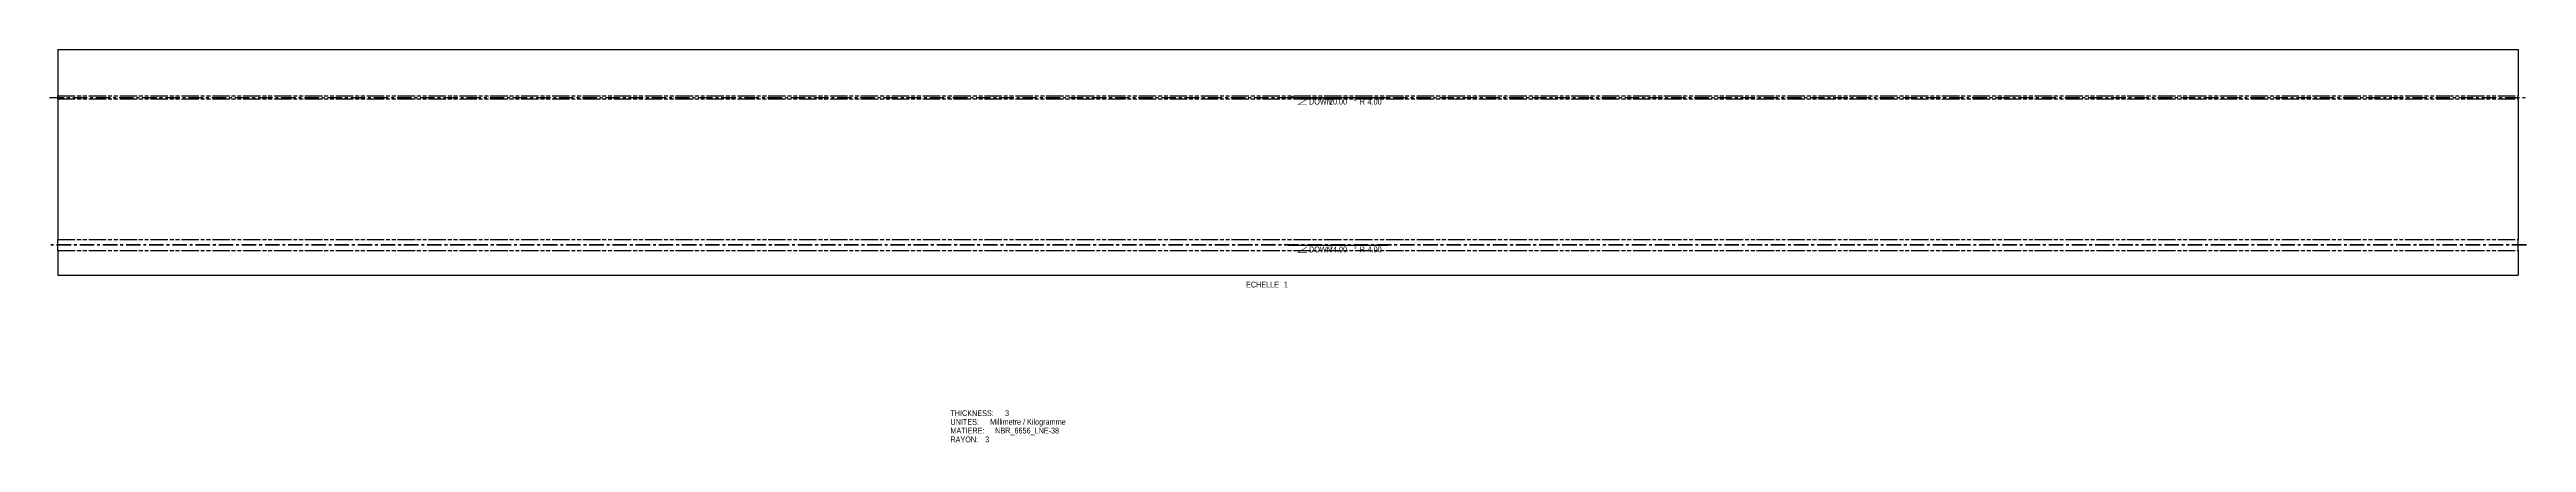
# Model space of a CAD drawing. Header units: millimetres. Extents: x -539 to 943, y -18 to 217.
import ezdxf
from ezdxf.enums import TextEntityAlignment as Align

# ---------------------------------------------------------------- set-up
doc = ezdxf.new("R2010")
doc.units = ezdxf.units.MM
doc.header["$LTSCALE"] = 23.1
doc.linetypes.add('CENTER', pattern=[0.6, 0.375, -0.075, 0.075, -0.075])
doc.linetypes.add('PHANTOM', pattern=[0.8, 0.45, -0.05, 0.1, -0.05, 0.1, -0.05])
doc.layers.get('0').update_dxf_attribs({"linetype": 'CONTINUOUS'})
doc.layers.add('AXES', color=7, linetype='CONTINUOUS')
doc.layers.add('NOTES', color=7, linetype='CONTINUOUS')
doc.styles.get("Standard").update_dxf_attribs({"font": 'txt', "width": 0.85})
doc.styles.add('TEXTSTYLE_2', font='gdt', dxfattribs={"width": 0.85})
doc.dimstyles.get("Standard").update_dxf_attribs({"dimtxt": 3.5, "dimasz": 3.5, "dimexe": 1.5, "dimexo": 1, "dimtad": 1, "dimtxsty": 'STANDARD', "dimblk": '_FILLED', "dimblk1": '_FILLED', "dimblk2": '_FILLED', "dimcen": 0.09, "dimclrt": 5, "dimazin": 2, "dimtol": 1, "dimtp": 0.01, "dimtm": 0.01, "dimtfac": 1, "dimtofl": 0, "dimtmove": 0, "dimatfit": 3, "dimldrblk": '_FILLED', "dimfxl": 1, "dimtolj": 1, "dimarcsym": 0})

# ---------------------------------------------------------------- blocks, each defined once
blk = doc.blocks.new('_FILLED')
at = {"color": 0, "linetype": 'BYBLOCK'}
blk.add_solid([(0, 0), (-1, 0.21), (-1, -0.21)], dxfattribs=at)

msp = doc.modelspace()

# ---------------------------------------------------------------- linework, layer by layer
at = {"color": 3, "linetype": 'CONTINUOUS'}
for p, q in [((-534, 217.4), (-534, 189.7)), ((-534, 217.4), (938, 217.4)), ((938, 217.4), (938, 189.7)), ((-534, 187.9), (-534, 103.8)), ((938, 187.9), (938, 103.8)), ((-534, 97.2), (-534, 82.5)), ((938, 97.2), (938, 82.5)), ((-534, 82.5), (938, 82.5))]:
    msp.add_line(p, q, dxfattribs=at)
at = {"layer": 'AXES', "color": 7, "linetype": 'CENTER'}
for p, q in [((-539, 188.8), (943, 188.8)), ((943, 100.7), (-539, 100.7)), ((943, 100.5), (-539, 100.5))]:
    msp.add_line(p, q, dxfattribs=at)
at = {"layer": 'AXES', "color": 3, "linetype": 'CONTINUOUS'}
for p, q in [((-534, 187.9), (-534, 189.7)), ((938, 187.9), (938, 189.7)), ((-534, 97.2), (-534, 103.8)), ((938, 97.2), (938, 103.8))]:
    msp.add_line(p, q, dxfattribs=at)
at = {"layer": 'AXES', "color": 3, "linetype": 'PHANTOM'}
for p, q in [((-534, 189.7), (938, 189.7)), ((-534, 187.9), (938, 187.9)), ((-534, 103.8), (938, 103.8)), ((-534, 97.2), (938, 97.2))]:
    msp.add_line(p, q, dxfattribs=at)
at = {"layer": 'NOTES', "color": 5, "linetype": 'CONTINUOUS', "const_width": 0.35}
for points in [[(213.4, 187.7), (208, 184.5), (213.4, 184.5)], [(213.4, 99.3), (208, 96.1), (213.4, 96.1)]]:
    msp.add_lwpolyline(points, dxfattribs=at)

# ---------------------------------------------------------------- texts
at = {"layer": 'NOTES', "color": 5, "linetype": 'CONTINUOUS', "width": 0.85}
for s, p in [('DOWN', (214.6, 184.5)), ('20.00', (226.5, 184.5)), (' R', (243.7, 184.5)), ('4.00', (249.6, 184.5)), ('DOWN', (214.6, 96.1)), ('74.00', (226.5, 96.1)), (' R', (243.7, 96.1)), ('4.00', (249.6, 96.1)), ('THICKNESS: ', (0, -1.8)), ('3', (32.7, -1.8)), ('UNITES: ', (0, -7)), ('MATIERE: ', (0, -12.2)), ('RAYON: ', (0, -17.5)), ('3', (20.8, -17.5)), ('Millimetre / Kilogramme', (23.8, -7)), ('NBR_6656_LNE-38', (26.8, -12.2))]:
    msp.add_text(s, height=3.5, dxfattribs=at).set_placement(p)
at = {"layer": 'NOTES', "color": 5, "linetype": 'CONTINUOUS', "style": 'TEXTSTYLE_2'}
for p in [(241.3, 184.5), (241.3, 96.1)]:
    msp.add_text('~', height=3.5, dxfattribs=at).set_placement(p)
at = {"layer": 'NOTES', "color": 5, "linetype": 'CONTINUOUS', "width": 0.85}
for s, p in [('ECHELLE  ', (199, 75.1)), ('1', (202, 75.1))]:
    msp.add_text(s, height=3.5, dxfattribs=at).set_placement(p, align=Align.RIGHT)

# ---------------------------------------------------------------- leaders
at = {"layer": 'NOTES', "color": 2, "linetype": 'CONTINUOUS'}
for points in [[(202, 188.8), (208, 188.8), (261.5, 188.8)], [(202, 100.5), (208, 100.5), (261.5, 100.5)]]:
    msp.add_leader(points, dimstyle='STANDARD', override={"dimtad": 0}, dxfattribs=at)

doc.saveas('drawing.dxf')
